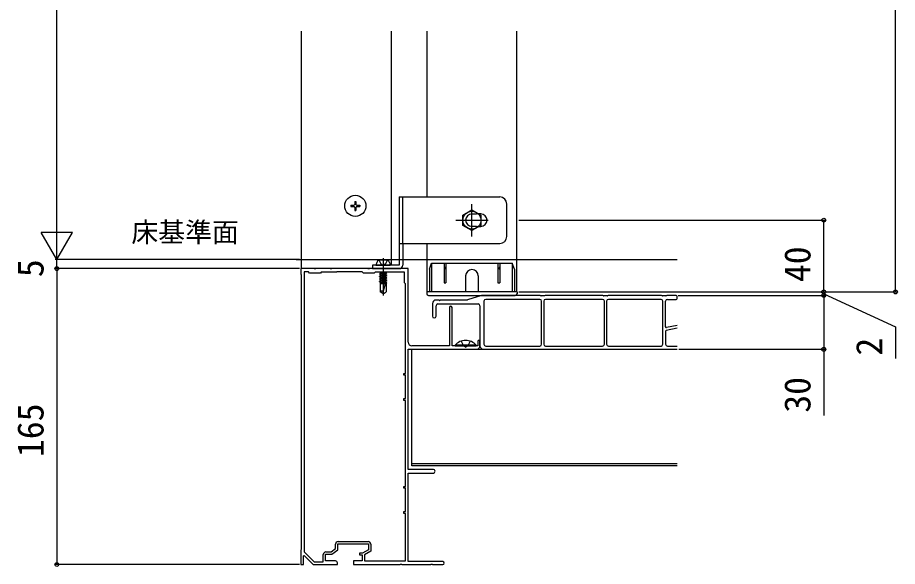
# Model space of a CAD drawing. Units: millimetres, scale not verified. Extents: x -875 to 875, y -1303 to 1295.
# Drawn here: x -546.9 to -56.2, y 50 to 356.1 of the extents above; entities that cross this region are included whole.
import ezdxf
from ezdxf.enums import TextEntityAlignment as Align

# ---------------------------------------------------------------- set-up
doc = ezdxf.new("R2010")
doc.units = ezdxf.units.MM
doc.header["$LTSCALE"] = 8
for name, color, linetype in [('0-1_USER1', 3, 'Continuous'), ('0-2_YKK_11', 7, 'Continuous'), ('0-4_YKK_12', 2, 'Continuous'), ('0-5_YKK_13', 4, 'Continuous'), ('0-6_YKK_D', 6, 'Continuous')]:
    doc.layers.add(name, color=color, linetype=linetype)
doc.styles.add('ＭＳ ゴシック', font='')
doc.styles.get('ＭＳ ゴシック').set_extended_font_data('MS Gothic')

msp = doc.modelspace()

# ---------------------------------------------------------------- linework, layer by layer
at = {"layer": '0-2_YKK_11'}
for p, q in [((-289, 173.05), (-289, 175.45)), ((-368.1, 63.85), (-351.4, 63.85))]:
    msp.add_line(p, q, dxfattribs=at)
for points in [[(-329, 175.05), (-329, 216.05), (-350.542, 216.05), (-350.725, 215.93), (-351.275, 215.93), (-351.458, 216.05), (-371.542, 216.05), (-371.725, 215.93), (-372.275, 215.93), (-372.458, 216.05), (-380.542, 216.05), (-380.725, 215.93), (-381.275, 215.93), (-381.458, 216.05), (-389, 216.05), (-389, 213.05), (-388.7, 212.75)], [(-388.7, 212.75), (-388.7, 59.35), (-389, 59.05), (-389, 51.05), (-387.5, 51.05), (-387.5, 55.95), (-387.132, 56.104), (-382, 51.05), (-368.5, 51.05), (-368.5, 52.05)], [(-387.1, 214.25), (-387.1, 58.178), (-381.385, 52.55), (-376.4, 52.55), (-376.4, 56.55)], [(-349.9, 62.35), (-349.9, 58.496), (-353.4, 56.496), (-353.4, 53.05), (-330.5, 53.05), (-330.5, 79.55), (-331.5, 79.55), (-331.5, 80.55), (-330.5, 80.55), (-330.5, 93.55), (-331.5, 93.55), (-331.5, 94.55), (-330.5, 94.55), (-330.5, 142.55), (-331.5, 142.55), (-331.5, 143.55), (-330.5, 143.55), (-330.5, 156.55), (-331.5, 156.55), (-331.5, 157.55), (-330.5, 157.55), (-330.5, 207.55), (-331, 208.05), (-331, 214.05), (-347.5, 214.05), (-348, 213.55), (-354, 213.55), (-354.7, 214.25), (-368.8, 214.25), (-369, 214.05), (-377.5, 214.05), (-378, 213.55), (-384, 213.55), (-384.7, 214.25), (-387.1, 214.25)], [(-306, 194.35), (-306, 173.05), (-327, 173.05)], [(-290.2, 175.45), (-290.2, 173.05), (-296.542, 173.05), (-296.725, 172.93), (-297.275, 172.93), (-297.458, 173.05), (-304.6, 173.05), (-304.6, 194.35)], [(-315, 104.05), (-329, 104.05), (-329, 149.592), (-329.12, 149.775), (-329.12, 150.325), (-329, 150.508), (-329, 171.05), (-291, 171.05)], [(-309.8, 52.65), (-329, 52.65), (-329, 86.592), (-329.12, 86.775), (-329.12, 87.325), (-329, 87.508), (-329, 102.05), (-315, 102.05)], [(-369.5, 53.05), (-375.1, 53.05), (-375.1, 56.75), (-371.6, 56.75), (-368.3, 59.25), (-368.3, 62.55), (-351.2, 62.55), (-351.2, 59.25), (-354.525, 57.35), (-356.2, 57.35), (-356.2, 56.45), (-354.7, 56.45), (-354.7, 53.05), (-359.5, 53.05), (-359.5, 51.05), (-333.458, 51.05), (-333.275, 51.17), (-332.725, 51.17), (-332.542, 51.05), (-316.458, 51.05), (-316.275, 51.17), (-315.725, 51.17), (-315.542, 51.05), (-309.8, 51.05)], [(-374.9, 58.05), (-372.037, 58.05), (-369.6, 59.896), (-369.6, 62.35)]]:
    msp.add_lwpolyline(points, dxfattribs=at)
for centre, radius, start, end in [((-305.3, 194.35), 0.7, 90.00001, 179.99999), ((-305.3, 194.35), 0.7, 0.00001, 89.99999), ((-327, 175.05), 2, 180.00001, 269.99999), ((-291, 173.05), 2, 270.00001, 359.99999), ((-289.6, 175.45), 0.6, 90.00001, 179.99999), ((-289.6, 175.45), 0.6, 0.00001, 89.99999), ((-315, 103.05), 1, 0.00001, 89.99999), ((-315, 103.05), 1, 270.00001, 359.99999), ((-368.1, 62.35), 1.5, 90.00001, 179.99999), ((-351.4, 62.35), 1.5, 0.00001, 89.99999), ((-374.9, 56.55), 1.5, 90.00001, 179.99999), ((-369.5, 52.05), 1, 0.00001, 89.99999), ((-309.8, 51.85), 0.8, 0.00001, 89.99999), ((-309.8, 51.85), 0.8, 270.00001, 359.99999)]:
    msp.add_arc(centre, radius, start, end, dxfattribs=at)
at = {"layer": '0-4_YKK_12'}
for p, q in [((-338.5, 348.55), (-338.5, 218.05)), ((-318.5, 256.05), (-318.5, 348.55)), ((-268.5, 203.05), (-268.5, 348.55)), ((-318.5, 203.05), (-318.5, 230.05)), ((-391.506, 221.05), (-179, 221.05)), ((-327, 171.05), (-179, 171.05)), ((-179, 107.25), (-327, 107.25))]:
    msp.add_line(p, q, dxfattribs=at)
for points in [[(-338.5, 216.05), (-388.5, 216.05), (-388.5, 348.55)], [(-179, 106.05), (-327, 106.05), (-327, 171.05)]]:
    msp.add_lwpolyline(points, dxfattribs=at)
at = {"layer": '0-5_YKK_13'}
for p, q in [((-334, 256.05), (-278, 256.05)), ((-334, 256.05), (-334, 218.05)), ((-332, 230.05), (-332, 256.05)), ((-361, 251.4), (-361, 250.7)), ((-361, 251.4), (-359.35, 251.4)), ((-361, 250.7), (-359.35, 250.7)), ((-358.85, 253.55), (-358.15, 253.55)), ((-358.85, 253.55), (-358.85, 251.9)), ((-358.15, 253.55), (-358.15, 251.9)), ((-357.65, 251.4), (-356, 251.4)), ((-357.65, 250.7), (-356, 250.7)), ((-356, 251.4), (-356, 250.7)), ((-293.5, 234.05), (-293.5, 252.05)), ((-274, 234.05), (-274, 252.05)), ((-358.85, 250.2), (-358.85, 248.55)), ((-358.85, 248.55), (-358.15, 248.55)), ((-358.15, 250.2), (-358.15, 248.55)), ((-293.5, 246.55), (-291, 246.55)), ((-288.5, 246.55), (-291, 246.55)), ((-302.5, 243.05), (-284.5, 243.05)), ((-291, 239.55), (-293.5, 239.55)), ((-291, 239.55), (-288.5, 239.55)), ((-334, 230.05), (-277.996, 230.05)), ((-332, 230.05), (-332, 218.05)), ((-343, 221.85), (-343, 201.05)), ((-346.603, 219.529), (-347, 218.05)), ((-347, 218.05), (-339, 218.05)), ((-345.2, 220.617), (-344.258, 218.686)), ((-344.258, 218.686), (-343, 218.017)), ((-339.396, 219.529), (-339, 218.05)), ((-317.2, 215.753), (-316, 219.05)), ((-316, 219.05), (-316, 203.05)), ((-309, 219.05), (-309, 208.05)), ((-308, 219.05), (-308, 208.05)), ((-279, 219.05), (-279, 208.05)), ((-278, 219.05), (-278, 208.05)), ((-269.8, 215.753), (-271, 219.05)), ((-340.9, 213.78), (-345.1, 212.989)), ((-340.9, 213.68), (-345.1, 212.889)), ((-344.475, 213.35), (-345.1, 212.989)), ((-345.1, 212.889), (-345.1, 212.989)), ((-344.475, 212.528), (-345.1, 212.889)), ((-340.9, 212.38), (-345.1, 211.589)), ((-340.9, 212.28), (-345.1, 211.489)), ((-344.475, 211.95), (-345.1, 211.589)), ((-345.1, 211.489), (-345.1, 211.589)), ((-344.475, 211.128), (-345.1, 211.489)), ((-344.475, 213.928), (-344.686, 214.05)), ((-344.475, 213.928), (-344.02, 214.05)), ((-341.862, 214.05), (-344.475, 213.35)), ((-344.475, 213.35), (-344.475, 213.928)), ((-344.475, 212.528), (-341.525, 213.319)), ((-341.525, 212.74), (-344.475, 211.95)), ((-344.475, 211.95), (-344.475, 212.528)), ((-344.475, 211.128), (-341.525, 211.919)), ((-341.525, 211.34), (-344.475, 210.55)), ((-344.475, 210.55), (-344.475, 211.128)), ((-341.525, 213.319), (-340.9, 213.68)), ((-341.525, 212.74), (-341.525, 213.319)), ((-341.525, 212.74), (-340.9, 212.38)), ((-341.525, 209.94), (-341.525, 211.919)), ((-341.525, 211.34), (-340.9, 210.98)), ((-341.368, 214.05), (-340.9, 213.78)), ((-340.9, 213.68), (-340.9, 213.78)), ((-317.2, 215.753), (-317.2, 203.05)), ((-297, 212.05), (-297, 203.05)), ((-290, 212.05), (-290, 203.05)), ((-269.8, 215.753), (-269.8, 203.05)), ((-340.9, 210.98), (-345.1, 210.189)), ((-340.9, 210.88), (-345.1, 210.089)), ((-344.475, 210.55), (-345.1, 210.189)), ((-340.9, 209.58), (-345.1, 208.789)), ((-340.9, 209.48), (-345.1, 208.689)), ((-344.475, 209.15), (-345.1, 208.789)), ((-344.475, 207.75), (-344.7, 207.55)), ((-344.7, 207.55), (-344.7, 203.112)), ((-341.3, 207.55), (-344.7, 207.55)), ((-344.475, 209.728), (-341.525, 210.519)), ((-341.525, 209.94), (-344.475, 209.15)), ((-344.475, 209.15), (-344.475, 209.728)), ((-344.475, 208.328), (-341.525, 209.119)), ((-341.525, 208.54), (-344.475, 207.75)), ((-344.475, 207.75), (-344.475, 208.328)), ((-340.9, 208.18), (-344.245, 207.55)), ((-340.9, 208.08), (-343.714, 207.55)), ((-343.096, 202.277), (-341.683, 207.55)), ((-342.154, 207.55), (-341.525, 207.719)), ((-341.525, 210.519), (-340.9, 210.88)), ((-341.525, 209.94), (-340.9, 209.58)), ((-341.525, 209.119), (-340.9, 209.48)), ((-341.525, 208.54), (-341.525, 209.119)), ((-341.525, 208.54), (-340.9, 208.18)), ((-341.525, 207.719), (-340.9, 208.08)), ((-341.525, 207.55), (-341.525, 207.719)), ((-341.3, 207.55), (-341.3, 203.112)), ((-340.9, 210.88), (-340.9, 210.98)), ((-340.9, 209.48), (-340.9, 209.58)), ((-340.9, 208.08), (-340.9, 208.18)), ((-309, 208.05), (-308, 208.05)), ((-279, 208.05), (-278, 208.05)), ((-343, 202.05), (-344.7, 203.112)), ((-343, 202.05), (-341.3, 203.112)), ((-318.7, 203.05), (-318.7, 202.05)), ((-268.3, 203.05), (-318.7, 203.05)), ((-268.3, 203.05), (-268.3, 202.05)), ((-317.7, 201.05), (-269.3, 201.05)), ((-315.5, 196.55), (-315.5, 189.55)), ((-312.02, 198.55), (-313.5, 198.55)), ((-312.5, 196.35), (-290, 196.35)), ((-296.076, 198.55), (-310.98, 198.55)), ((-288.073, 201.027), (-295.927, 198.573)), ((-255.573, 201.05), (-287.924, 201.05)), ((-286.8, 197.85), (-286.8, 173.85)), ((-255.6, 198.85), (-285.8, 198.85)), ((-255.07, 200.921), (-255.43, 201.029)), ((-253.073, 200.9), (-254.927, 200.9)), ((-254.6, 173.85), (-254.6, 197.85)), ((-253.4, 197.85), (-253.4, 173.85)), ((-252.57, 201.029), (-252.93, 200.921)), ((-220.573, 201.05), (-252.427, 201.05)), ((-220.6, 198.85), (-252.4, 198.85)), ((-220.07, 200.921), (-220.43, 201.029)), ((-218.073, 200.9), (-219.927, 200.9)), ((-219.6, 173.85), (-219.6, 197.85)), ((-218.4, 197.85), (-218.4, 173.85)), ((-217.57, 201.029), (-217.93, 200.921)), ((-187.823, 201.05), (-217.427, 201.05)), ((-188, 198.85), (-217.4, 198.85)), ((-187.32, 200.921), (-187.68, 201.029)), ((-185.323, 200.9), (-187.177, 200.9)), ((-187, 173.85), (-187, 197.85)), ((-185.5, 183.66), (-185.5, 197.85)), ((-184.82, 201.029), (-185.18, 200.921)), ((-179.5, 201.05), (-184.677, 201.05)), ((-184.5, 198.85), (-179.5, 198.85)), ((-179, 199.35), (-179, 200.55)), ((-313.5, 189.55), (-313.5, 195.35)), ((-289, 195.35), (-289, 173.05)), ((-179, 182.82), (-185.098, 181.601)), ((-179, 184.35), (-184.902, 183.17)), ((-185.5, 181.11), (-185.5, 173.85)), ((-302.9, 173.298), (-302.9, 173.05)), ((-291.1, 173.298), (-302.9, 173.298)), ((-302.9, 173.05), (-291.1, 173.05)), ((-299.5, 175.633), (-298.145, 172.915)), ((-297, 172.306), (-298.145, 172.915)), ((-297, 172.306), (-295.855, 172.915)), ((-294.5, 175.633), (-295.855, 172.915)), ((-291.1, 173.298), (-291.1, 173.05)), ((-285.8, 172.85), (-255.6, 172.85)), ((-252.4, 172.85), (-220.6, 172.85)), ((-217.4, 172.85), (-188, 172.85)), ((-184.5, 172.85), (-179, 172.85)), ((-287, 171.05), (-179, 171.05))]:
    msp.add_line(p, q, dxfattribs=at)
msp.add_lwpolyline([(-293.5, 237.276), (-298.5, 240.163), (-298.5, 245.937), (-293.5, 248.823), (-288.5, 245.937), (-288.5, 240.163)], close=True, dxfattribs=at)
for points in [[(-334, 218.05), (-349, 218.05), (-349, 216.05), (-334, 216.05)], [(-340.8, 220.617), (-341.742, 218.686), (-343, 218.017)], [(-316, 219.05), (-271, 219.05), (-271, 203.05)], [(-341.525, 211.919), (-340.9, 212.28), (-340.9, 212.38)], [(-344.475, 209.728), (-345.1, 210.089), (-345.1, 210.189)], [(-344.475, 208.328), (-345.1, 208.689), (-345.1, 208.789)]]:
    msp.add_lwpolyline(points, dxfattribs=at)
for centre, radius in [((-358.5, 251.05), 5.9), ((-293.5, 243.05), 5)]:
    msp.add_circle(centre, radius, dxfattribs=at)
for centre, radius, start, end in [((-278, 252.05), 4, 0, 90), ((-359.35, 251.9), 0.5, 270, 0), ((-359.35, 250.2), 0.5, 0, 90), ((-357.65, 251.9), 0.5, 180, 270), ((-357.65, 250.2), 0.5, 90, 180), ((-293.5, 243.05), 3.5, 90, 270), ((-288.5, 243.05), 3.5, 270, 90), ((-278, 234.05), 4, 270, 0), ((-343, 210.35), 10.5, 75.67668, 104.32332), ((-345.251, 219.167), 1.4, 104.32332, 165), ((-340.748, 219.167), 1.4, 15, 75.67668), ((-334, 218.05), 2, 270, 0), ((-293.5, 212.05), 3.5, 0, 180), ((-343.16, 201.143), 2.5, 80.31336, 128.01351), ((-342.903, 202.225), 0.2, 165, 238), ((-317.7, 202.05), 1, 180, 270), ((-269.3, 202.05), 1, 270, 0), ((-313.5, 196.55), 2, 90, 180), ((-312.5, 195.35), 1, 90, 180), ((-312.02, 198.25), 0.3, 30, 90), ((-311.5, 198.55), 0.3, 210, 330), ((-310.98, 198.25), 0.3, 90, 150), ((-296.076, 199.05), 0.5, 270, 287.35402), ((-290, 195.35), 1, 0, 90), ((-287.924, 200.55), 0.5, 90, 107.35402), ((-285.8, 197.85), 1, 90, 180), ((-255.6, 197.85), 1, 0, 90), ((-255.573, 200.55), 0.5, 73.30076, 90), ((-254.927, 201.4), 0.5, 253.30076, 270), ((-252.4, 197.85), 1, 90, 180), ((-253.073, 201.4), 0.5, 270, 286.69924), ((-252.427, 200.55), 0.5, 90, 106.69924), ((-220.6, 197.85), 1, 0, 90), ((-220.573, 200.55), 0.5, 73.30076, 90), ((-219.927, 201.4), 0.5, 253.30076, 270), ((-217.4, 197.85), 1, 90, 180), ((-218.073, 201.4), 0.5, 270, 286.69924), ((-217.427, 200.55), 0.5, 90, 106.69924), ((-188, 197.85), 1, 360, 90), ((-187.823, 200.55), 0.5, 73.30076, 90), ((-187.177, 201.4), 0.5, 253.30076, 270), ((-184.5, 197.85), 1, 90, 180), ((-185.323, 201.4), 0.5, 270, 286.69924), ((-184.677, 200.55), 0.5, 90, 106.69924), ((-179.5, 200.55), 0.5, 0, 90), ((-179.5, 199.35), 0.5, 270, 0), ((-314.5, 189.55), 1, 180, 0), ((-185, 183.66), 0.5, 180, 281.30993), ((-185, 181.11), 0.5, 101.30993, 180), ((-297, 168.35), 7.7, 39.98312, 140.01688), ((-287, 173.05), 2, 180, 270), ((-285.8, 173.85), 1, 180, 270), ((-255.6, 173.85), 1, 270, 0), ((-252.4, 173.85), 1, 180, 270), ((-220.6, 173.85), 1, 270, 0), ((-217.4, 173.85), 1, 180, 270), ((-188, 173.85), 1, 270, 360), ((-184.5, 173.85), 1, 180, 270)]:
    msp.add_arc(centre, radius, start, end, dxfattribs=at)
for centre, major_axis, start_param, end_param in [((-308.5, 217.133), (0, -1.38), 4.712389, 7.8539816), ((-278.5, 217.133), (0, 1.38), 1.5707963, 4.712389)]:
    msp.add_ellipse(centre, major_axis=major_axis, ratio=0.362319, start_param=start_param, end_param=end_param, dxfattribs=at)
at = {"layer": '0-6_YKK_D'}
for p, q in [((-57.263, 203.05), (-57.263, 780.05)), ((-525, 238.55), (-525, 770.55)), ((-525, 221.05), (-525, 251.361)), ((-267.3, 243.05), (-96.263, 243.05)), ((-97.263, 203.05), (-97.263, 243.05)), ((-525, 221.05), (-533.75, 236.205)), ((-516.25, 236.205), (-533.75, 236.205)), ((-525, 221.05), (-516.25, 236.205)), ((-389.7, 221.05), (-526, 221.05)), ((-389.7, 221.05), (-526, 221.05)), ((-525, 221.05), (-525, 225.35)), ((-525, 216.05), (-525, 221.05)), ((-389.7, 216.05), (-526, 216.05)), ((-389.7, 216.05), (-526, 216.05)), ((-525, 216.05), (-525, 51.05)), ((-525, 216.05), (-525, 211.75)), ((-97.263, 203.05), (-97.263, 207.35)), ((-267.3, 203.05), (-96.263, 203.05)), ((-267.3, 203.05), (-96.263, 203.05)), ((-267.3, 203.05), (-56.263, 203.05)), ((-97.263, 203.05), (-97.263, 201.05)), ((-97.263, 203.05), (-97.263, 201.05)), ((-178.5, 201.05), (-96.263, 201.05)), ((-178.5, 201.05), (-96.263, 201.05)), ((-97.263, 201.05), (-97.263, 196.75)), ((-178, 171.05), (-96.263, 171.05)), ((-389.7, 51.05), (-526, 51.05))]:
    msp.add_line(p, q, dxfattribs=at)
for points in [[(-97.263, 202.05), (-57.263, 183.594), (-57.263, 166.003)], [(-97.263, 201.05), (-97.263, 171.05), (-97.263, 134.159)]]:
    msp.add_lwpolyline(points, dxfattribs=at)
for centre in [(-97.263, 243.05), (-525, 216.05), (-525, 216.05), (-97.263, 203.05), (-97.263, 203.05), (-97.263, 201.05), (-97.263, 201.05), (-57.263, 203.05), (-97.263, 171.05), (-525, 51.05)]:
    msp.add_circle(centre, 1.075, dxfattribs=at)

# ---------------------------------------------------------------- texts
at = {"layer": '0-1_USER1', "style": 'ＭＳ ゴシック'}
msp.add_text('床基準面', height=11, dxfattribs=at).set_placement((-483.449, 227.573), align=Align.BOTTOM_LEFT)
at = {"layer": '0-6_YKK_D', "style": 'ＭＳ ゴシック'}
for s, p in [('40', (-100.263, 208.504)), ('5', (-528, 211.277)), ('2', (-60.263, 167.526)), ('30', (-100.263, 135.682)), ('165', (-528, 110.936))]:
    msp.add_text(s, height=14.66, rotation=90, dxfattribs=at).set_placement(p, align=Align.BOTTOM_LEFT)

doc.saveas('drawing.dxf')
